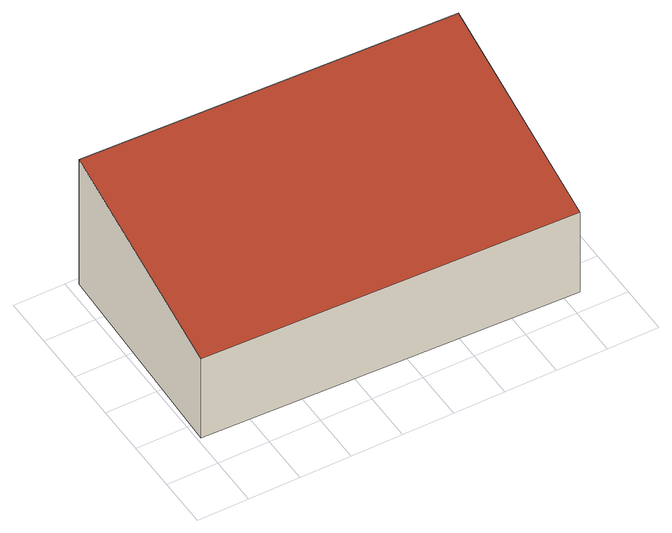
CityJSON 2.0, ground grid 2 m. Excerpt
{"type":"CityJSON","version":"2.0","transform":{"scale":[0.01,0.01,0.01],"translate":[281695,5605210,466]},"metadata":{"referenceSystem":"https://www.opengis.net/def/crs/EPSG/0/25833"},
"CityObjects":{
"building1":{"type":"Building","attributes":{"QualitaetDacherkennung":"100","Dachneigung":"75.962","Dachorientierung":"0","Dachflaeche":"126.335","Firsthoehe":"472.317","MittlereTraufHoehe":"471.261","AbsoluteHoehe":"466.496","Dachtyp_tridicon":"LeanToRoof","Gemeindeschluessel":14523310,"function":"31001_2000","roofType":"2100","measuredHeight":5.82,"storeysAboveGround":2},"geometry":[{"type":"MultiSurface","lod":"2","boundaries":[[[0,1,2,3]],[[4,5,1,0]],[[6,7,5,4]],[[3,2,7,6]],[[4,0,3,6]],[[1,5,7,2]]],"semantics":{"surfaces":[{"type":"WallSurface"},{"type":"RoofSurface"},{"type":"GroundSurface"}],"values":[0,0,0,0,1,2]}}]}
},
"vertices":[
[40,976,632],[40,976,50],[12,132,50],[12,132,421],[1491,927,632],[1491,927,50],[1462,83,421],[1462,83,50]
]}
